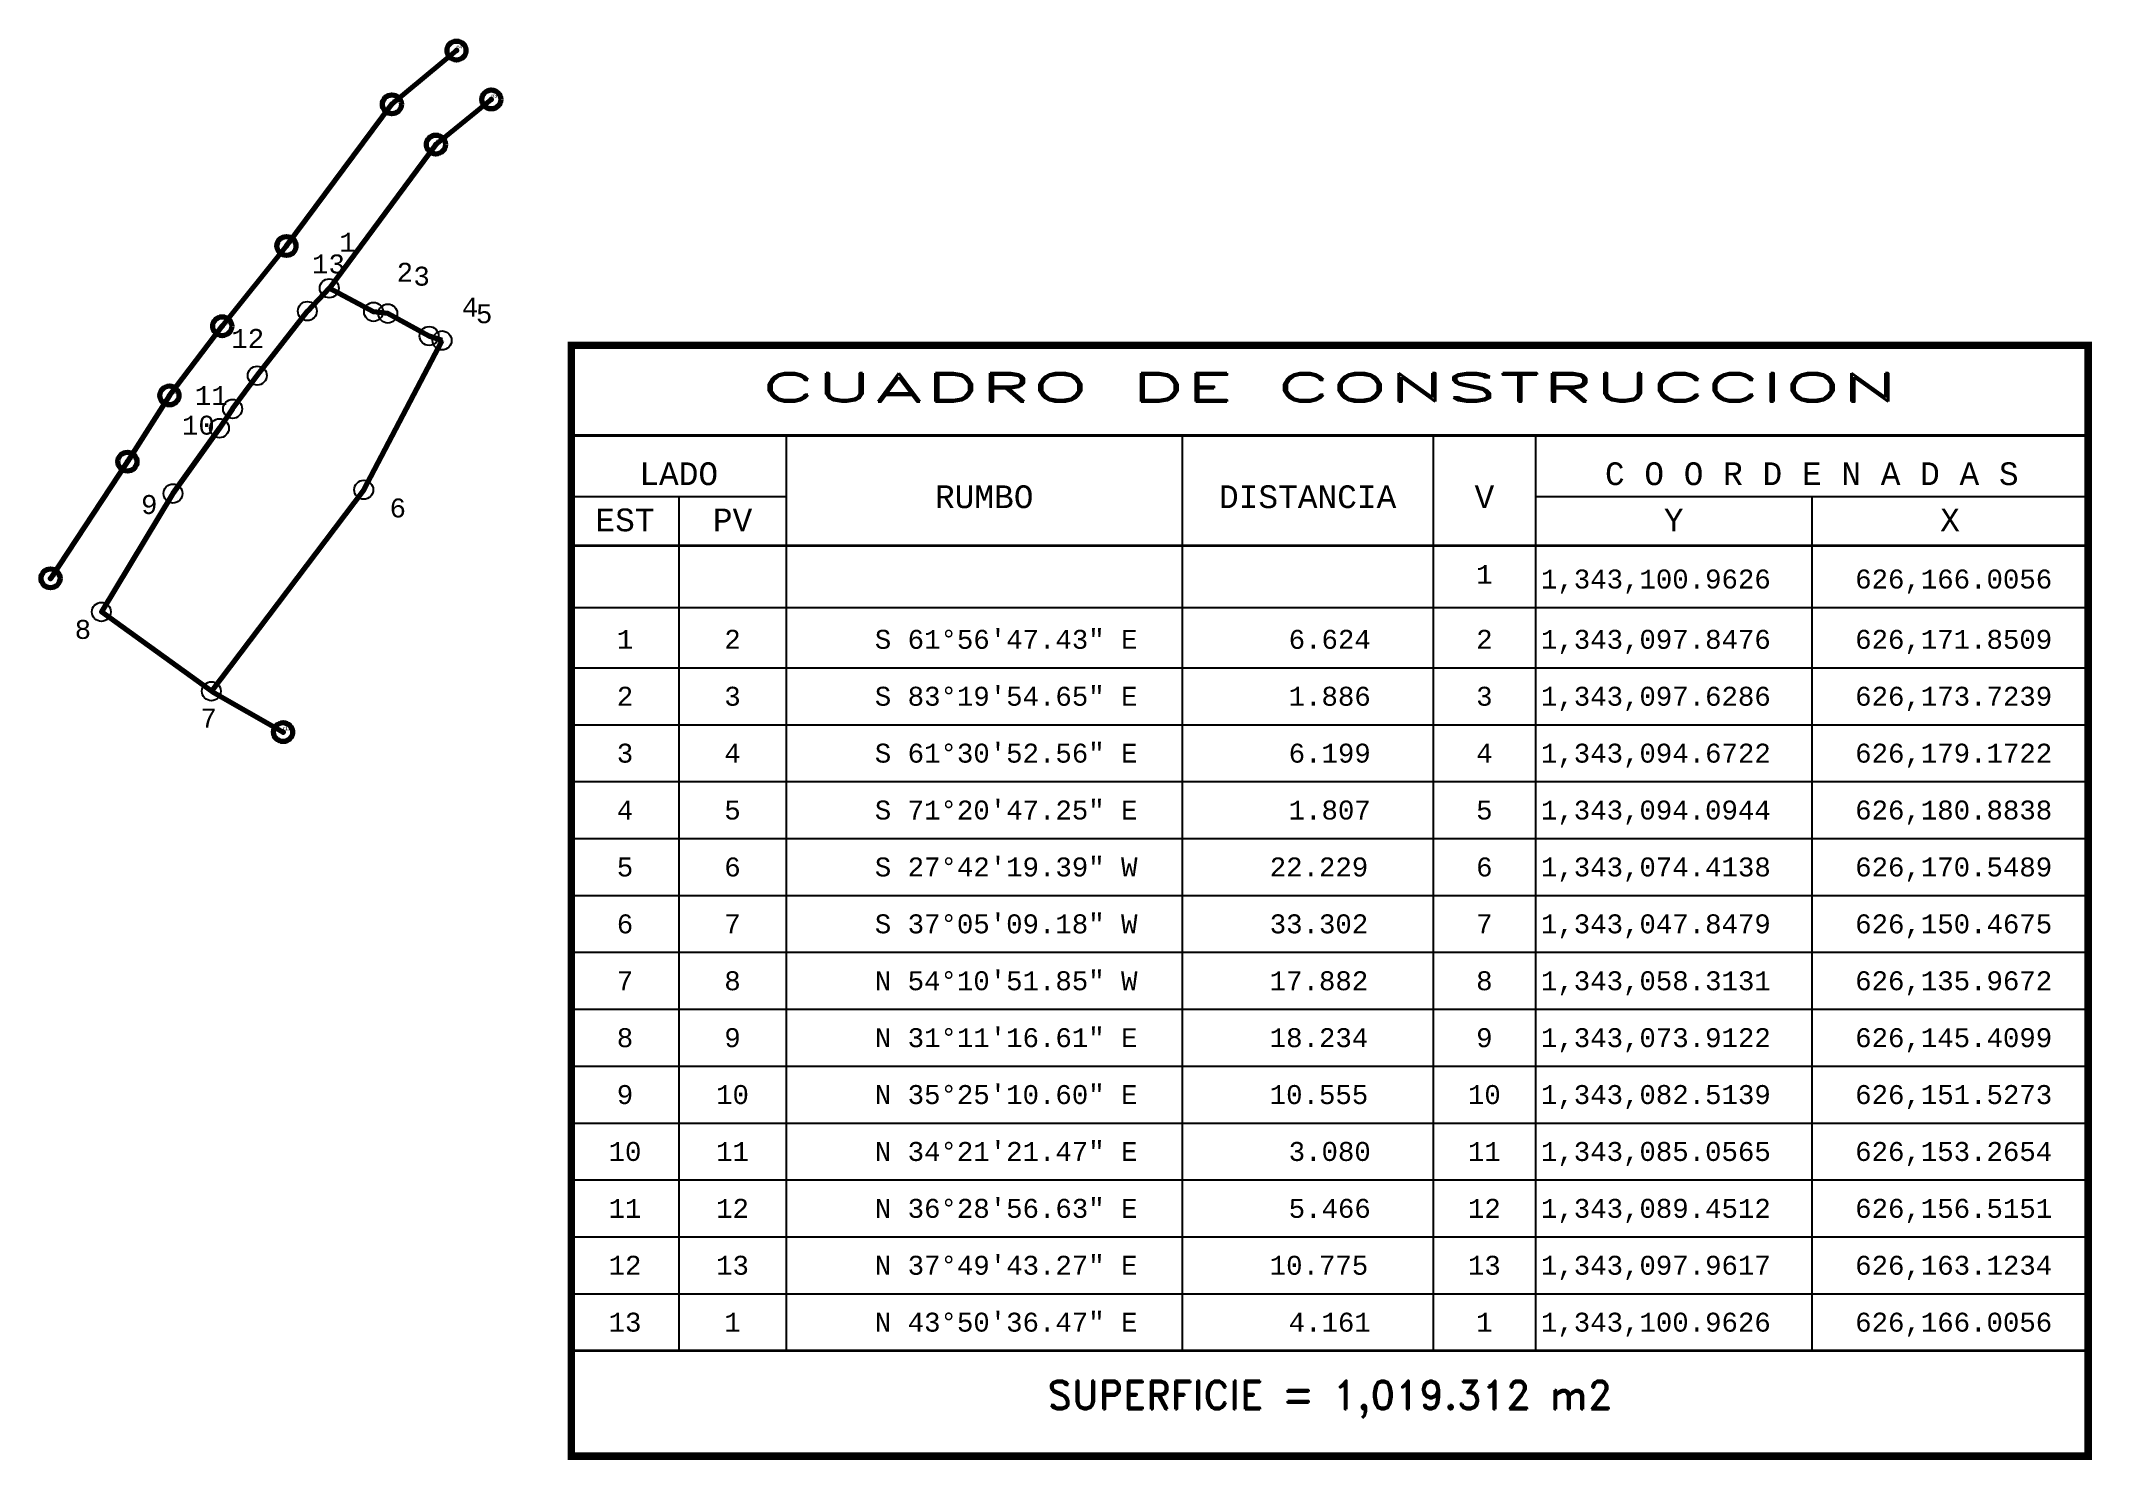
# Model space of a CAD drawing. Header units: millimetres. Extents: x 626128 to 626398, y 1342947 to 1343134.
import ezdxf
from ezdxf.enums import TextEntityAlignment as Align

# ---------------------------------------------------------------- set-up
doc = ezdxf.new("R2010")
doc.units = ezdxf.units.MM
doc.header["$PDMODE"] = 32
doc.header["$PDSIZE"] = 2.5
doc.layers.get('0').update_dxf_attribs({"color": 1, "linetype": 'CONTINUOUS', "lineweight": 100})
for name, color, linetype in [('CVL_CUADCON', 1, 'CONTINUOUS'), ('CVL_CUADCON_LIN', 8, 'CONTINUOUS'), ('CVL_CUADCON_TIT', 1, 'CONTINUOUS'), ('CVL_CUADCON_TX', 2, 'CONTINUOUS'), ('CVL_PUNTO', 2, 'CONTINUOUS'), ('CVL_PUNTO_NUM', 2, 'CONTINUOUS')]:
    doc.layers.add(name, color=color, linetype=linetype)
doc.layers.add('Point', color=5, linetype='CONTINUOUS', lineweight=100)
doc.layers.add('Point_Name', color=1, linetype='CONTINUOUS', lineweight=100)
doc.styles.add('HUECA1', font='hueca1.shx')
doc.styles.add('MONOTXT4', font='monotxt4.shx')
doc.styles.get("Standard").update_dxf_attribs({"font": 'arial.ttf', "width": 0.65})

msp = doc.modelspace()

# ---------------------------------------------------------------- linework, layer by layer
at = {"color": 3, "elevation": 41.96}
msp.add_lwpolyline([(626182.78, 1343132.3), (626174.27, 1343125.21), (626160.37, 1343106.54), (626151.9, 1343095.96), (626144.94, 1343086.84), (626139.4, 1343078.11), (626129.27, 1343062.73)], dxfattribs=at)
at = {"color": 4}
for points, elevation in [([(626166.03, 1343100.99), (626180.07, 1343119.91), (626187.37, 1343125.85)], 42.83), ([(626150.51, 1343047.82), (626159.92, 1343042.46)], 42.52)]:
    msp.add_lwpolyline(points, dxfattribs=dict(at, elevation=elevation))
at = {"color": 2, "elevation": 42.83}
msp.add_lwpolyline([(626180.88, 1343094.09), (626179.17, 1343094.67), (626173.72, 1343097.63), (626171.85, 1343097.85), (626166.01, 1343100.96), (626163.12, 1343097.96), (626156.52, 1343089.45), (626153.27, 1343085.06), (626151.53, 1343082.51), (626145.41, 1343073.91), (626135.97, 1343058.31), (626150.47, 1343047.85), (626170.55, 1343074.41), (626180.88, 1343094.09)], dxfattribs=at)
at = {"layer": 'CVL_CUADCON', "color": 1, "linetype": 'Continuous', "const_width": 1, "flags": 128}
msp.add_lwpolyline([(626197.92, 1343093.44), (626397.85, 1343093.44), (626397.85, 1342947.03), (626197.92, 1342947.03)], close=True, dxfattribs=at)
at = {"layer": 'CVL_CUADCON', "color": 1, "linetype": 'Continuous', "const_width": 0.375, "flags": 128}
for points in [[(626197.92, 1343081.57), (626397.85, 1343081.57)], [(626197.92, 1343067.03), (626397.85, 1343067.03)], [(626197.92, 1342960.94), (626397.85, 1342960.94)]]:
    msp.add_lwpolyline(points, dxfattribs=at)
at = {"layer": 'CVL_CUADCON_LIN', "color": 8, "linetype": 'Continuous'}
for p, q in [((626226.24, 1343081.57), (626226.24, 1342960.94)), ((626278.42, 1343081.57), (626278.42, 1342960.94)), ((626311.53, 1343081.57), (626311.53, 1342960.94)), ((626324.99, 1343081.57), (626324.99, 1342960.94)), ((626197.92, 1343073.5), (626226.24, 1343073.5)), ((626212.07, 1343073.5), (626212.07, 1342960.94)), ((626324.99, 1343073.5), (626397.85, 1343073.5)), ((626361.42, 1343073.5), (626361.42, 1342960.94)), ((626197.92, 1343058.89), (626397.85, 1343058.89)), ((626197.92, 1343050.94), (626397.85, 1343050.94)), ((626197.92, 1343043.44), (626397.85, 1343043.44)), ((626197.92, 1343035.94), (626397.85, 1343035.94)), ((626197.92, 1343028.44), (626397.85, 1343028.44)), ((626197.92, 1343020.94), (626397.85, 1343020.94)), ((626197.92, 1343013.44), (626397.85, 1343013.44)), ((626197.92, 1343005.94), (626397.85, 1343005.94)), ((626197.92, 1342998.44), (626397.85, 1342998.44)), ((626197.92, 1342990.94), (626397.85, 1342990.94)), ((626197.92, 1342983.44), (626397.85, 1342983.44)), ((626197.92, 1342975.94), (626397.85, 1342975.94)), ((626197.92, 1342968.44), (626397.85, 1342968.44)), ((626197.92, 1342960.94), (626397.85, 1342960.94))]:
    msp.add_line(p, q, dxfattribs=at)
at = {"layer": 'CVL_PUNTO', "color": 2}
for p in [(626166.01, 1343100.96), (626163.12, 1343097.96), (626171.85, 1343097.85), (626173.72, 1343097.63), (626179.17, 1343094.67), (626180.88, 1343094.09), (626156.52, 1343089.45), (626153.27, 1343085.06), (626151.53, 1343082.51), (626170.55, 1343074.41), (626145.41, 1343073.91), (626135.97, 1343058.31), (626150.47, 1343047.85)]:
    msp.add_point(p, dxfattribs=at)
at = {"layer": 'Point', "color": 2}
for p in [(626182.78, 1343132.3, 41.96), (626187.37, 1343125.85, 42.11), (626174.27, 1343125.21, 42.01), (626180.07, 1343119.91, 42.12), (626160.37, 1343106.54, 42.83), (626151.9, 1343095.96, 42.66), (626144.94, 1343086.84, 42.63), (626139.4, 1343078.11, 42.55), (626129.27, 1343062.73, 42.37), (626159.92, 1343042.46, 42.6)]:
    msp.add_point(p, dxfattribs=at)

# ---------------------------------------------------------------- texts
at = {"layer": 'CVL_CUADCON_TIT', "color": 1, "style": 'HUECA1', "width": 1.758658}
msp.add_text('CUADRO DE CONSTRUCCION', height=3.75, dxfattribs=at).set_placement((626222.92, 1343086.02), (626372.85, 1343086.02), align=Align.FIT)
at = {"layer": 'CVL_CUADCON_TIT', "color": 1, "style": 'MONOTXT4'}
for s, p in [('LADO', (626212.07, 1343075.02)), ('C O O R D E N A D A S', (626361.42, 1343075.02)), ('EST', (626204.99, 1343068.93)), ('PV', (626219.17, 1343068.93)), ('Y', (626343.22, 1343068.93)), ('X', (626379.64, 1343068.93))]:
    msp.add_text(s, height=3, dxfattribs=at).set_placement(p, align=Align.CENTER)
at = {"layer": 'CVL_CUADCON_TIT', "color": 1}
for s, height, style, p in [('RUMBO', 3, 'MONOTXT4', (626252.34, 1343073.49)), ('DISTANCIA', 3, 'MONOTXT4', (626294.97, 1343073.49)), ('V', 3, 'MONOTXT4', (626318.27, 1343073.49)), ('SUPERFICIE = 1,019.312 m2', 3.75, 'HUECA1', (626297.89, 1342954.53))]:
    msp.add_text(s, height=height, dxfattribs=dict(at, style=style)).set_placement(p, align=Align.MIDDLE)
at = {"layer": 'CVL_CUADCON_TX', "color": 2, "style": 'MONOTXT4'}
for s, p in [('1', (626318.26, 1343062.01)), ('1', (626204.99, 1343053.44)), ('2', (626219.16, 1343053.44)), ('2', (626318.26, 1343053.44)), ('2', (626204.99, 1343045.94)), ('3', (626219.16, 1343045.94)), ('3', (626318.26, 1343045.94)), ('3', (626204.99, 1343038.44)), ('4', (626219.16, 1343038.44)), ('4', (626318.26, 1343038.44)), ('4', (626204.99, 1343030.94)), ('5', (626219.16, 1343030.94)), ('5', (626318.26, 1343030.94)), ('5', (626204.99, 1343023.44)), ('6', (626219.16, 1343023.44)), ('6', (626318.26, 1343023.44)), ('6', (626204.99, 1343015.94)), ('7', (626219.16, 1343015.94)), ('7', (626318.26, 1343015.94)), ('7', (626204.99, 1343008.44)), ('8', (626219.16, 1343008.44)), ('8', (626318.26, 1343008.44)), ('8', (626204.99, 1343000.94)), ('9', (626219.16, 1343000.94)), ('9', (626318.26, 1343000.94)), ('9', (626204.99, 1342993.44)), ('10', (626219.16, 1342993.44)), ('10', (626318.26, 1342993.44)), ('10', (626204.99, 1342985.94)), ('11', (626219.16, 1342985.94)), ('11', (626318.26, 1342985.94)), ('11', (626204.99, 1342978.44)), ('12', (626219.16, 1342978.44)), ('12', (626318.26, 1342978.44)), ('12', (626204.99, 1342970.94)), ('13', (626219.16, 1342970.94)), ('13', (626318.26, 1342970.94)), ('13', (626204.99, 1342963.44)), ('1', (626219.16, 1342963.44)), ('1', (626318.26, 1342963.44))]:
    msp.add_text(s, height=2.5, dxfattribs=at).set_placement(p, align=Align.CENTER)
for s, p in [('1,343,100.9626', (626325.72, 1343061.39)), ('626,166.0056', (626367.14, 1343061.39)), ('S 61%%d56\'47.43" E', (626237.92, 1343053.44)), ('6.624', (626292.47, 1343053.44)), ('1,343,097.8476', (626325.72, 1343053.44)), ('626,171.8509', (626367.14, 1343053.44)), ('S 83%%d19\'54.65" E', (626237.92, 1343045.94)), ('1.886', (626292.47, 1343045.94)), ('1,343,097.6286', (626325.72, 1343045.94)), ('626,173.7239', (626367.14, 1343045.94)), ('S 61%%d30\'52.56" E', (626237.92, 1343038.44)), ('6.199', (626292.47, 1343038.44)), ('1,343,094.6722', (626325.72, 1343038.44)), ('626,179.1722', (626367.14, 1343038.44)), ('S 71%%d20\'47.25" E', (626237.92, 1343030.94)), ('1.807', (626292.47, 1343030.94)), ('1,343,094.0944', (626325.72, 1343030.94)), ('626,180.8838', (626367.14, 1343030.94)), ('S 27%%d42\'19.39" W', (626237.92, 1343023.44)), ('22.229', (626289.97, 1343023.44)), ('1,343,074.4138', (626325.72, 1343023.44)), ('626,170.5489', (626367.14, 1343023.44)), ('S 37%%d05\'09.18" W', (626237.92, 1343015.94)), ('33.302', (626289.97, 1343015.94)), ('1,343,047.8479', (626325.72, 1343015.94)), ('626,150.4675', (626367.14, 1343015.94)), ('N 54%%d10\'51.85" W', (626237.92, 1343008.44)), ('17.882', (626289.97, 1343008.44)), ('1,343,058.3131', (626325.72, 1343008.44)), ('626,135.9672', (626367.14, 1343008.44)), ('N 31%%d11\'16.61" E', (626237.92, 1343000.94)), ('18.234', (626289.97, 1343000.94)), ('1,343,073.9122', (626325.72, 1343000.94)), ('626,145.4099', (626367.14, 1343000.94)), ('N 35%%d25\'10.60" E', (626237.92, 1342993.44)), ('10.555', (626289.97, 1342993.44)), ('1,343,082.5139', (626325.72, 1342993.44)), ('626,151.5273', (626367.14, 1342993.44)), ('N 34%%d21\'21.47" E', (626237.92, 1342985.94)), ('3.080', (626292.47, 1342985.94)), ('1,343,085.0565', (626325.72, 1342985.94)), ('626,153.2654', (626367.14, 1342985.94)), ('N 36%%d28\'56.63" E', (626237.92, 1342978.44)), ('5.466', (626292.47, 1342978.44)), ('1,343,089.4512', (626325.72, 1342978.44)), ('626,156.5151', (626367.14, 1342978.44)), ('N 37%%d49\'43.27" E', (626237.92, 1342970.94)), ('10.775', (626289.97, 1342970.94)), ('1,343,097.9617', (626325.72, 1342970.94)), ('626,163.1234', (626367.14, 1342970.94)), ('N 43%%d50\'36.47" E', (626237.92, 1342963.44)), ('4.161', (626292.47, 1342963.44)), ('1,343,100.9626', (626325.72, 1342963.44)), ('626,166.0056', (626367.14, 1342963.44))]:
    msp.add_text(s, height=2.5, dxfattribs=at).set_placement(p)
at = {"layer": 'CVL_PUNTO_NUM', "color": 2, "style": 'MONOTXT4'}
for s, p in [('1', (626167.33, 1343105.79)), ('13', (626163.74, 1343102.92)), ('2', (626174.89, 1343101.82)), ('3', (626177.1, 1343101.31)), ('4', (626183.48, 1343097.21)), ('5', (626185.34, 1343096.36)), ('12', (626153.1, 1343093.1)), ('11', (626148.29, 1343085.58)), ('10', (626146.6, 1343081.67)), ('9', (626141.2, 1343071.21)), ('6', (626173.96, 1343070.76)), ('8', (626132.46, 1343054.75)), ('7', (626149.03, 1343043.06))]:
    msp.add_text(s, height=2.5, dxfattribs=at).set_placement(p)
at = {"layer": 'Point_Name', "color": 2}
for s, p in [('c4', (626182.78, 1343132.55)), ('c5', (626174.27, 1343125.46)), ('p3', (626187.37, 1343126.1)), ('p2', (626180.07, 1343120.16)), ('c14', (626160.37, 1343106.79)), ('c13', (626151.9, 1343096.21)), ('c12', (626144.94, 1343087.09)), ('c11', (626139.4, 1343078.36)), ('c10', (626129.27, 1343062.98)), ('r11', (626159.92, 1343042.71))]:
    msp.add_text(s, height=0.5, dxfattribs=at).set_placement(p)

doc.saveas('drawing.dxf')
